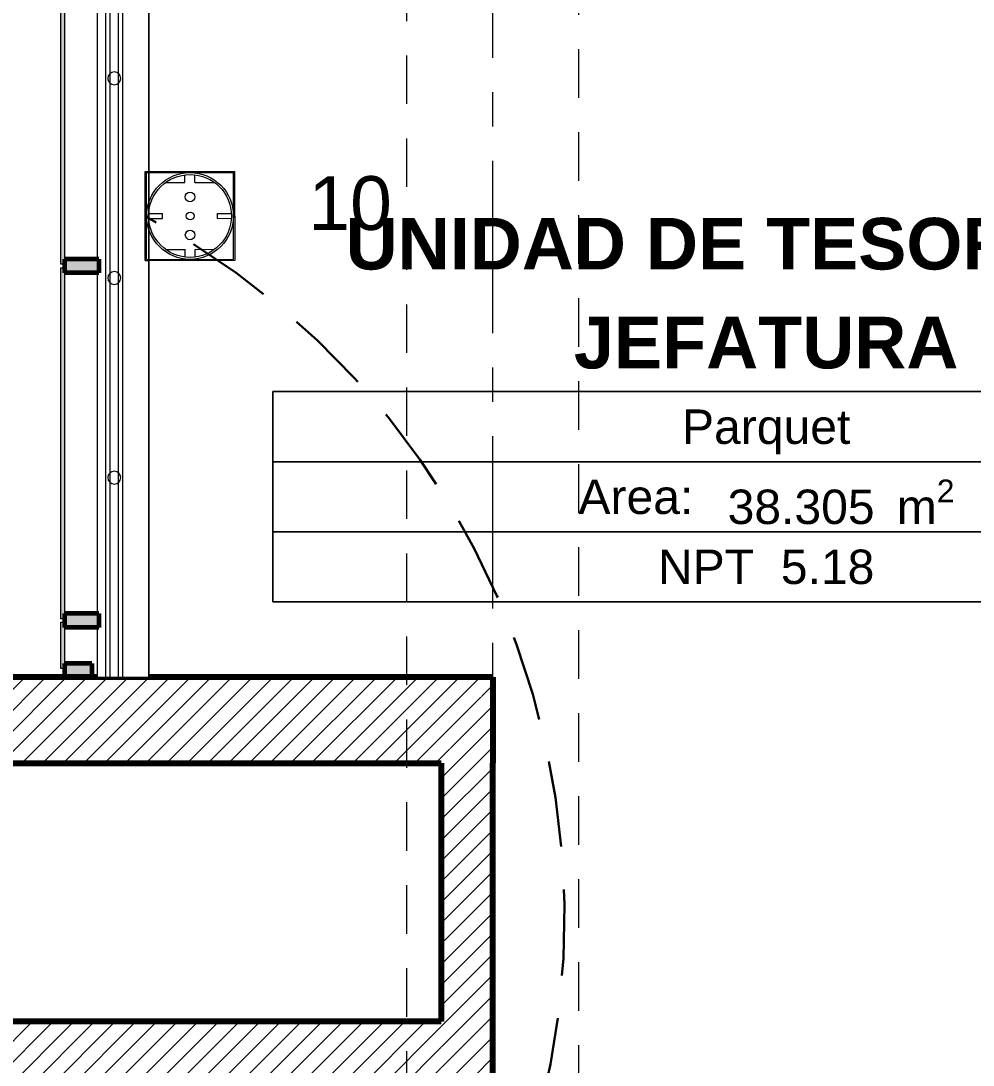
# Model space of a CAD drawing. Header units: inches. Extents: x -19 to 5698, y -728 to 92.
# Drawn here: x 100.449 to 103.216, y 12.123 to 15.157 of the extents above; entities that cross this region are included whole.
import ezdxf

# ---------------------------------------------------------------- set-up
doc = ezdxf.new("R2010")
doc.units = ezdxf.units.IN
doc.header["$MEASUREMENT"] = 0
doc.set_wipeout_variables(frame=1)
for name, pattern in [('HIDDEN', [0.375, 0.25, -0.125]), ('Hidden Line', [0.195611, 0.141111, -0.0545]), ('Punto & Raya', [0.65, 0.5, -0.075, 0, -0.075]), ('Wipeout_Contour', [1, 0, -1])]:
    doc.linetypes.add(name, pattern=pattern)
doc.layers.get('0').update_dxf_attribs({"color": 61})
for name, color, linetype, lineweight in [('00 conduct tomacorr', 120, 'HIDDEN', 30), ('00 IE LUZ EMERGENCIA', 253, 'Continuous', 0), ('10 REM ACABADOS', 170, 'Continuous', 13)]:
    doc.layers.add(name, color=color, linetype=linetype, lineweight=lineweight)
for name, color, linetype in [('02 _ ARQ _ ALB _ Ejes Generales', 251, 'Continuous'), ('02 _ ARQ _ ZON _ Espacio.3D', 7, 'Continuous'), ('08 _ STR _ EXT _ 09 Vigas', 251, 'Continuous'), ('Acabado - Muros', 7, 'Continuous'), ('Estructura - 03 LOSA', 7, 'Continuous'), ('Estructura - 04 MURO', 7, 'Continuous'), ('Interior - Escaleras & Barandillas', 7, 'Continuous')]:
    doc.layers.add(name, color=color, linetype=linetype)
doc.styles.add('Annotative', font='arial.ttf')
doc.styles.add('Estilo_Generado_1', font='swisseb.ttf')
doc.styles.add('Estilo_Generado_7', font='swisse.ttf')
pattern_1 = [(45, (92.500015, 6e-09), (-0.03005204, 0.03005204), [])]

# ---------------------------------------------------------------- blocks, each defined once
blk = doc.blocks.new('tomacorriente schuko 2+T')
at = {"color": 3}
for p, q in [((-0.1377, -0.0281, -162.36), (-0.1377, -0.1227, -162.36)), ((-0.1377, -0.0281, -162.36), (-0.0441, -0.0281, -162.36)), ((-0.1367, -0.0296, -162.36), (-0.1367, -0.1211, -162.36)), ((-0.1367, -0.0296, -162.36), (-0.1367, -0.1211, -162.36)), ((-0.1367, -0.0296, -162.36), (-0.0452, -0.0296, -162.36)), ((-0.1367, -0.0296, -162.36), (-0.0909, -0.0296, -162.36)), ((-0.0935, -0.0318, -162.36), (-0.0935, -0.0465, -162.36)), ((-0.0909, -0.0296, -162.36), (-0.0452, -0.0296, -162.36)), ((-0.0883, -0.0318, -162.36), (-0.0883, -0.0465, -162.36)), ((-0.0452, -0.0296, -162.36), (-0.0452, -0.1211, -162.36)), ((-0.0452, -0.0296, -162.36), (-0.0452, -0.1211, -162.36)), ((-0.0441, -0.0281, -162.36), (-0.0441, -0.1227, -162.36)), ((-0.1261, -0.0496, -162.36), (-0.1261, -0.0701, -162.36)), ((-0.0935, -0.0465, -162.36), (-0.0883, -0.0465, -162.36)), ((-0.0557, -0.0496, -162.36), (-0.0557, -0.0701, -162.36)), ((-0.1342, -0.0701, -162.36), (-0.1261, -0.0701, -162.36)), ((-0.0557, -0.0701, -162.36), (-0.0476, -0.0701, -162.36)), ((-0.1342, -0.0806, -162.36), (-0.1261, -0.0806, -162.36)), ((-0.1261, -0.0806, -162.36), (-0.1261, -0.1011, -162.36)), ((-0.0557, -0.0806, -162.36), (-0.0476, -0.0806, -162.36)), ((-0.0557, -0.0806, -162.36), (-0.0557, -0.1011, -162.36)), ((-0.0935, -0.1043, -162.36), (-0.0883, -0.1043, -162.36)), ((-0.0935, -0.1043, -162.36), (-0.0935, -0.1189, -162.36)), ((-0.0883, -0.1043, -162.36), (-0.0883, -0.1189, -162.36)), ((-0.1377, -0.1227, -162.36), (-0.0441, -0.1227, -162.36)), ((-0.1367, -0.1211, -162.36), (-0.0452, -0.1211, -162.36)), ((-0.1367, -0.1211, -162.36), (-0.0909, -0.1211, -162.36)), ((-0.0909, -0.1211, -162.36), (-0.0452, -0.1211, -162.36))]:
    blk.add_line(p, q, dxfattribs=at)
for centre, radius in [((-0.0909, -0.0754, -162.36), 0.0457), ((-0.0909, -0.0754, -162.36), 0.0436), ((-0.1109, -0.0754, -162.36), 0.00505), ((-0.091, -0.0755, -162.36), 0.00406), ((-0.0709, -0.0754, -162.36), 0.00505)]:
    blk.add_circle(centre, radius, dxfattribs=at)

msp = doc.modelspace()

# ---------------------------------------------------------------- hatches: boundary and pattern name
at = {"layer": 'Acabado - Muros', "linetype": 'Continuous', "lineweight": 9}
for points in [[(100.565, 15.47), (100.565, 14.45), (100.575, 14.45), (100.575, 15.47)], [(100.565, 14.44), (100.565, 13.42), (100.575, 13.42), (100.575, 14.44)], [(100.565, 13.41), (100.565, 13.275), (100.575, 13.275), (100.575, 13.41)]]:
    msp.add_hatch(color=250, dxfattribs=at).paths.add_polyline_path(points)

# ---------------------------------------------------------------- linework, layer by layer
at = {"layer": '02 _ ARQ _ ZON _ Espacio.3D', "color": 251, "linetype": 'Continuous', "lineweight": 13}
for p, q in [((104.0484, 14.0798), (101.1807, 14.0798)), ((101.1807, 14.0798), (101.1807, 13.4691)), ((101.1807, 14.0798), (104.0484, 14.0798)), ((101.1807, 13.8762), (101.1807, 14.0798)), ((104.0484, 13.8762), (101.1807, 13.8762)), ((101.1807, 13.8762), (104.0484, 13.8762)), ((101.1807, 13.6727), (101.1807, 13.8762)), ((104.0484, 13.6727), (101.1807, 13.6727)), ((101.1807, 13.6727), (104.0484, 13.6727)), ((101.1807, 13.4691), (101.1807, 13.6727)), ((101.1807, 13.4691), (104.0484, 13.4691)), ((104.0484, 13.4691), (101.1807, 13.4691))]:
    msp.add_line(p, q, dxfattribs=at)
at = {"layer": '02 _ ARQ _ ZON _ Espacio.3D', "color": 254, "linetype": 'Continuous', "lineweight": 0, "flags": 128}
msp.add_lwpolyline([(104.7701, 6.45), (104.7701, 17.35), (102.57, 17.35), (102.57, 16.9), (102.07, 16.9), (102.07, 16.4), (101.82, 16.4), (101.82, 16.15), (100.8201, 16.15), (100.8201, 13.25), (101.82, 13.25), (101.82, 12), (100.8201, 12), (100.8201, 9.1), (101.82, 9.1), (101.82, 8.1), (102.07, 8.1), (102.07, 7.7), (102.47, 7.7), (102.47, 7.2), (101.57, 7.2), (101.57, 7.85), (100.82, 7.85), (100.82, 6.45)], close=True, dxfattribs=at)
at = {"layer": '08 _ STR _ EXT _ 09 Vigas', "color": 251, "linetype": 'Hidden Line', "lineweight": 13, "true_color": 0x636466}
msp.add_line((102.07, 7.7), (102.07, 16.9), dxfattribs=at)
at = {"layer": 'Acabado - Muros', "color": 7, "linetype": 'Continuous', "lineweight": 60}
for p, q in [((100.575, 14.465), (100.575, 14.425)), ((100.575, 13.435), (100.575, 13.395))]:
    msp.add_line(p, q, dxfattribs=at)
at = {"layer": 'Acabado - Muros', "color": 7, "linetype": 'Continuous', "lineweight": 13, "flags": 128}
for points in [[(100.565, 15.47), (100.575, 15.47), (100.575, 14.45), (100.565, 14.45)], [(100.565, 14.44), (100.575, 14.44), (100.575, 13.42), (100.565, 13.42)], [(100.565, 13.41), (100.575, 13.41), (100.575, 13.275), (100.565, 13.275)]]:
    msp.add_lwpolyline(points, close=True, dxfattribs=at)
at = {"layer": 'Estructura - 03 LOSA', "color": 7, "linetype": 'Continuous', "lineweight": 18, "flags": 128}
msp.add_lwpolyline([(98.7701, 12.25, 0.414214), (99.0201, 12), (101.82, 12), (101.82, 13.25), (99.0201, 13.25, 0.414172), (98.7701, 13)], format="xyb", close=True, dxfattribs=at)

# ---------------------------------------------------------------- texts
at = {"layer": '00 IE LUZ EMERGENCIA', "style": 'Annotative'}
msp.add_attdef('10', (101.2841, 14.5496), '', height=0.1562, dxfattribs=at)
at = {"layer": '02 _ ARQ _ ZON _ Espacio.3D', "color": 251, "lineweight": 25, "attachment_point": 2}
for s, insert, char_height, style in [('\\A1;{\\pqc;\\pt0;\\fSwis721 Ex BT|b1|i0|c0|p34;UNIDAD DE TESORERIA}', (102.6146, 14.5847), 0.15, 'Estilo_Generado_1'), ('\\A1;{\\pqc;\\pt0;\\fSwis721 Ex BT|b1|i0|c0|p34;JEFATURA}', (102.6146, 14.2973), 0.15, 'Estilo_Generado_1'), ('\\A1;{\\pqc;\\pt0;\\fSwis721 Ex BT|b0|i0|c238|p34;Parquet}', (102.6146, 14.028), 0.1, 'Estilo_Generado_7'), ('\\A1;{\\pqc;\\pt0;\\fSwis721 Ex BT|b0|i0|c238|p34;Area: }', (102.236, 13.8244), 0.1, 'Estilo_Generado_7'), ('\\A1;{\\pqc;\\pt0,0.3;\\fSwis721 Ex BT|b0|i0|c238|p34;38.305\\fSwis721 Ex BT|b0|i0|c238|p34;\\A1{\\H.66x;\\S^  ;}\\fSwis721 Ex BT|b0|i0|c238|p34; m\\fSwis721 Ex BT|b0|i0|c238|p34;\\A1{\\H.66x;\\S2^  ;}}', (102.8322, 13.8244), 0.1, 'Estilo_Generado_7'), ('\\A1;{\\pqc;\\pt0;\\fSwis721 Ex BT|b0|i0|c238|p34;NPT  5.18}', (102.6146, 13.6209), 0.1, 'Estilo_Generado_7')]:
    msp.add_mtext(s, dxfattribs=dict(at, insert=insert, char_height=char_height, style=style))

# ---------------------------------------------------------------- next in the draw order: wipeouts: each hides what was drawn before it
at = {"color": 254, "linetype": 'Wipeout_Contour', "lineweight": 0, "ltscale": 2439.795016}
msp.add_wipeout([(101.67, 13), (101.82, 13), (101.82, 13.25)], dxfattribs=at).dxf.layer = 'Estructura - 04 MURO'
at = {"color": 254, "linetype": 'Wipeout_Contour', "lineweight": 0, "ltscale": 2439.767838}
msp.add_wipeout([(101.82, 12.25), (101.67, 12.25), (101.82, 12)], dxfattribs=at).dxf.layer = 'Estructura - 04 MURO'

# ---------------------------------------------------------------- next in the draw order: hatches: boundary and pattern name
at = {"layer": 'Estructura - 04 MURO', "linetype": 'Continuous', "lineweight": 5}
h = msp.add_hatch(dxfattribs=at)
h.set_pattern_fill('LADRILLO_COMÚN_0002', color=250, style=0, pattern_type=2)
h.set_pattern_definition(pattern_1)
h.paths.add_polyline_path([(101.67, 13), (101.82, 13), (101.82, 13.25)])
h = msp.add_hatch(dxfattribs=at)
h.set_pattern_fill('LADRILLO_COMÚN_0002', color=250, style=0, pattern_type=2)
h.set_pattern_definition(pattern_1)
h.paths.add_polyline_path([(101.82, 12.25), (101.67, 12.25), (101.82, 12)])

# ---------------------------------------------------------------- next in the draw order: wipeouts: each hides what was drawn before it
at = {"color": 254, "linetype": 'Wipeout_Contour', "lineweight": 0, "ltscale": 2440.665074}
msp.add_wipeout([(101.82, 13.25), (101.67, 13.25), (101.67, 13)], dxfattribs=at).dxf.layer = 'Estructura - 04 MURO'
at = {"color": 254, "linetype": 'Wipeout_Contour', "lineweight": 0, "ltscale": 3247.978958}
msp.add_wipeout([(101.67, 12.25), (99.0201, 12.25), (99.0201, 12), (101.67, 12)], dxfattribs=at).dxf.layer = 'Estructura - 04 MURO'

# ---------------------------------------------------------------- next in the draw order: hatches: boundary and pattern name
at = {"layer": 'Estructura - 04 MURO', "linetype": 'Continuous', "lineweight": 5}
h = msp.add_hatch(dxfattribs=at)
h.set_pattern_fill('LADRILLO_COMÚN_0002', color=250, style=0, pattern_type=2)
h.set_pattern_definition(pattern_1)
h.paths.add_polyline_path([(101.82, 13.25), (101.67, 13.25), (101.67, 13)])
h = msp.add_hatch(dxfattribs=at)
h.set_pattern_fill('LADRILLO_COMÚN_0002', color=250, style=0, pattern_type=2)
h.set_pattern_definition(pattern_1)
h.paths.add_polyline_path([(101.67, 12.25), (99.0201, 12.25), (99.0201, 12), (101.67, 12)])

# ---------------------------------------------------------------- next in the draw order: linework, layer by layer
at = {"layer": 'Estructura - 04 MURO', "color": 7, "linetype": 'Continuous', "lineweight": 80, "flags": 128}
msp.add_lwpolyline([(101.82, 13.25), (101.82, 13)], dxfattribs=at)

# ---------------------------------------------------------------- next in the draw order: wipeouts: each hides what was drawn before it
at = {"color": 254, "linetype": 'Wipeout_Contour', "lineweight": 0, "ltscale": 3248.041071}
msp.add_wipeout([(101.67, 13.25), (99.0201, 13.25), (99.0201, 13), (101.67, 13)], dxfattribs=at).dxf.layer = 'Estructura - 04 MURO'
at = {"color": 254, "linetype": 'Wipeout_Contour', "lineweight": 0, "ltscale": 2440.59911}
msp.add_wipeout([(101.67, 12.25), (101.67, 12), (101.82, 12)], dxfattribs=at).dxf.layer = 'Estructura - 04 MURO'

# ---------------------------------------------------------------- next in the draw order: hatches: boundary and pattern name
at = {"layer": 'Estructura - 04 MURO', "linetype": 'Continuous', "lineweight": 5}
h = msp.add_hatch(dxfattribs=at)
h.set_pattern_fill('LADRILLO_COMÚN_0002', color=250, style=0, pattern_type=2)
h.set_pattern_definition(pattern_1)
h.paths.add_polyline_path([(101.67, 13.25), (99.0201, 13.25), (99.0201, 13), (101.67, 13)])
h = msp.add_hatch(dxfattribs=at)
h.set_pattern_fill('LADRILLO_COMÚN_0002', color=250, style=0, pattern_type=2)
h.set_pattern_definition(pattern_1)
h.paths.add_polyline_path([(101.67, 12.25), (101.67, 12), (101.82, 12)])

# ---------------------------------------------------------------- next in the draw order: linework, layer by layer
at = {"layer": '08 _ STR _ EXT _ 09 Vigas', "color": 251, "linetype": 'Hidden Line', "lineweight": 13, "true_color": 0x636466}
msp.add_line((101.57, 7.2), (101.57, 17.4), dxfattribs=at)
at = {"layer": 'Acabado - Muros', "color": 7, "linetype": 'Continuous', "lineweight": 60}
msp.add_line((100.575, 13.29), (100.575, 13.25), dxfattribs=at)
at = {"layer": 'Estructura - 04 MURO', "color": 7, "linetype": 'Continuous', "lineweight": 80, "flags": 128}
for points in [[(101.82, 13.25), (99.0201, 13.25)], [(99.0201, 13), (101.67, 13)], [(101.67, 12.25), (99.0201, 12.25)], [(101.82, 12), (101.82, 12.25)]]:
    msp.add_lwpolyline(points, dxfattribs=at)

# ---------------------------------------------------------------- next in the draw order: wipeouts: each hides what was drawn before it
at = {"color": 254, "linetype": 'Wipeout_Contour', "lineweight": 0, "ltscale": 3249.753672}
msp.add_wipeout([(100.82, 13.25), (100.82, 16.15), (100.67, 16.15), (100.67, 13.25)], dxfattribs=at).dxf.layer = 'Estructura - 04 MURO'
at = {"color": 254, "linetype": 'Wipeout_Contour', "lineweight": 0, "ltscale": 3253.608795}
msp.add_wipeout([(101.82, 12.25), (101.82, 13), (101.67, 13), (101.67, 12.25)], dxfattribs=at).dxf.layer = 'Estructura - 04 MURO'

# ---------------------------------------------------------------- next in the draw order: hatches: boundary and pattern name
at = {"layer": 'Acabado - Muros', "linetype": 'Continuous', "lineweight": 0}
for points in [[(100.675, 14.465), (100.575, 14.465), (100.575, 14.425), (100.675, 14.425)], [(100.675, 13.435), (100.575, 13.435), (100.575, 13.395), (100.675, 13.395)], [(100.655, 13.29), (100.575, 13.29), (100.575, 13.25), (100.655, 13.25)]]:
    msp.add_hatch(color=254, dxfattribs=at).paths.add_polyline_path(points)
at = {"layer": 'Estructura - 04 MURO', "linetype": 'Continuous', "lineweight": 5}
h = msp.add_hatch(dxfattribs=at)
h.set_pattern_fill('LADRILLO_COMÚN_0002', color=250, style=0, pattern_type=2)
h.set_pattern_definition(pattern_1)
h.paths.add_polyline_path([(101.82, 12.25), (101.82, 13), (101.67, 13), (101.67, 12.25)])

# ---------------------------------------------------------------- next in the draw order: linework, layer by layer
at = {"layer": '00 conduct tomacorr'}
msp.add_arc((99.7215, 12.5559), 2.307, 299.8286, 61.8543, dxfattribs=at)
at = {"layer": '02 _ ARQ _ ALB _ Ejes Generales', "color": 251, "linetype": 'Punto & Raya', "lineweight": 13, "true_color": 0x636466}
msp.add_line((101.82, 3.05), (101.82, 44.9), dxfattribs=at)
at = {"layer": 'Acabado - Muros', "color": 7, "linetype": 'Continuous', "lineweight": 60}
for p, q in [((100.675, 14.465), (100.575, 14.465)), ((100.675, 14.465), (100.675, 14.425)), ((100.675, 14.425), (100.575, 14.425)), ((100.675, 13.435), (100.575, 13.435)), ((100.675, 13.435), (100.675, 13.395)), ((100.675, 13.395), (100.575, 13.395)), ((100.655, 13.29), (100.575, 13.29)), ((100.655, 13.29), (100.655, 13.25)), ((100.655, 13.25), (100.575, 13.25))]:
    msp.add_line(p, q, dxfattribs=at)
at = {"layer": 'Estructura - 04 MURO', "color": 7, "linetype": 'Continuous', "lineweight": 13, "flags": 128}
for points in [[(100.67, 16.15), (100.67, 13.25)], [(100.82, 13.25), (100.82, 16.15)], [(100.67, 13.25), (100.82, 13.25)]]:
    msp.add_lwpolyline(points, dxfattribs=at)
at = {"layer": 'Estructura - 04 MURO', "color": 7, "linetype": 'Continuous', "lineweight": 80, "flags": 128}
for points in [[(101.67, 13), (101.67, 12.25)], [(101.82, 12.25), (101.82, 13)]]:
    msp.add_lwpolyline(points, dxfattribs=at)
at = {"layer": 'Interior - Escaleras & Barandillas', "color": 161, "linetype": 'Continuous', "lineweight": 13, "flags": 128}
for points in [[(100.695, 13.25), (100.745, 13.25), (100.745, 16.15), (100.695, 16.15)], [(100.7075, 13.25), (100.7325, 13.25), (100.7325, 16.15), (100.7075, 16.15)], [(100.7075, 13.25), (100.7325, 13.25), (100.7325, 16.15), (100.7075, 16.15)], [(100.7075, 13.25), (100.7325, 13.25), (100.7325, 16.15), (100.7075, 16.15)]]:
    msp.add_lwpolyline(points, close=True, dxfattribs=at)
for points in [[(100.7387, 14.99, 1), (100.7012, 14.99, 1)], [(100.7387, 14.41, 1), (100.7012, 14.41, 1)], [(100.7387, 13.83, 1), (100.7012, 13.83, 1)]]:
    msp.add_lwpolyline(points, format="xyb", close=True, dxfattribs=at)

# ---------------------------------------------------------------- next in the draw order: block references
at = {"layer": '10 REM ACABADOS', "xscale": 2.759423129612763, "yscale": 2.759423129612763, "zscale": 2.759423129612763, "rotation": 90.09900314736282}
msp.add_blockref('tomacorriente schuko 2+T', (100.7318, 14.8408, 448.0199), dxfattribs=at)

doc.saveas('drawing.dxf')
